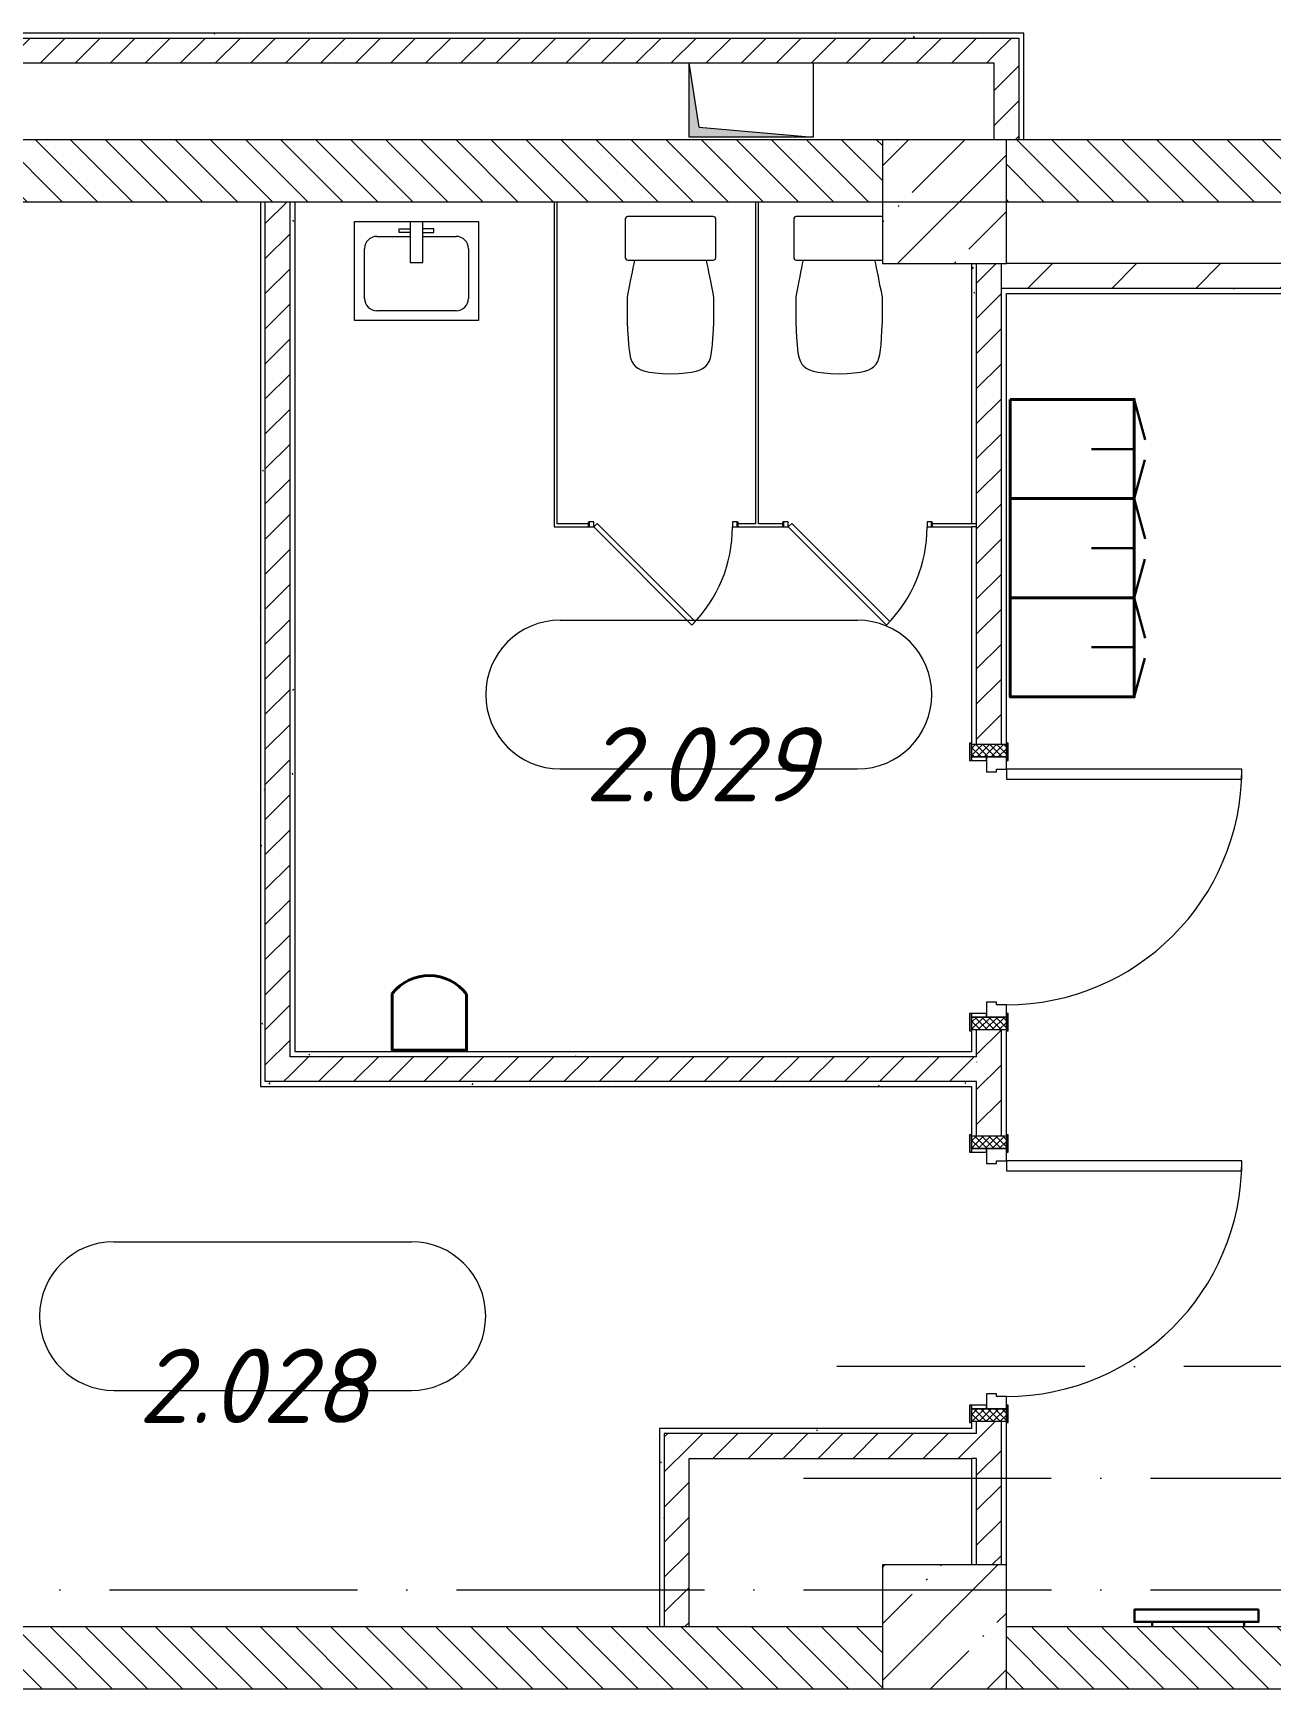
# Model space of a CAD drawing. Header units: millimetres. Extents: x -6467 to 105918, y -7090 to 92481.
# Drawn here: x 79473 to 84467, y 45931 to 52611 of the extents above; entities that cross this region are included whole.
import ezdxf

# ---------------------------------------------------------------- set-up
doc = ezdxf.new("R2010")
doc.units = ezdxf.units.MM
doc.linetypes.add('50_200_ШТРИХ_1Т_ш5_п1_п1_', pattern=[1400, 1000, -200, 0, -200])
for name, color, linetype, lineweight, true_color in [('A-AREA-IDEN-1', 7, 'Continuous', 9, 0xaaaaaa), ('A-DOOR-1', 7, 'Continuous', 5, 0xaaaaaa), ('A-DOOR-FRAM-1', 7, 'Continuous', 9, 0xaaaaaa), ('A-DOOR-OPNG-1', 7, 'Continuous', 30, 0xaaaaaa), ('A-GENM-1', 7, 'Continuous', 9, 0xaaaaaa), ('A-WALL-2', 7, 'Continuous', 5, 0xaaaaaa), ('A-WALL-FNSH-2', 7, 'Continuous', 5, 0xaaaaaa), ('I-WALL-1', 7, 'Continuous', 5, 0x787878), ('M-EQPM-1', 7, 'Continuous', 9, 0xaaaaaa), ('M-EQPM-2', 7, 'Continuous', 9, 0xe2e2e2), ('P-SANR-FIXT-1', 7, 'Continuous', 9, 0xaaaaaa), ('мебель 2 этаж-1', 7, 'Continuous', 40, 0xaaaaaa), ('Оси-3', 7, '50_200_ШТРИХ_1Т_ш5_п1_п1_', 9, 0xaaaaaa), ('ТХ_функционал-2', 7, 'Continuous', 40, 0xaaaaaa), ('ТХ_функционал-9', 7, 'Continuous', 30, 0xaaaaaa)]:
    doc.layers.add(name, color=color, linetype=linetype, lineweight=lineweight, true_color=true_color)
for name, color, linetype, lineweight in [('A-DOOR', 7, 'Continuous', 9), ('A-DOOR-2', 7, 'Continuous', 5), ('A-DOOR-FRAM', 7, 'Continuous', 9), ('A-DOOR-FRAM-2', 7, 'Continuous', 5), ('A-WALL', 7, 'Continuous', 5), ('A-WALL-FNSH-1', 7, 'Continuous', 5), ('I-WALL', 7, 'Continuous', 5), ('S-COLS', 7, 'Continuous', 9), ('S-COLS-1', 7, 'Continuous', 5)]:
    doc.layers.add(name, color=color, linetype=linetype, lineweight=lineweight)
doc.styles.add('ISOCPEUR_I', font='isocpeui.ttf', dxfattribs={"height": 300})
pattern_1 = [(135, (0, 0), (-70.71068, -70.71068), [])]
pattern_2 = [(0, (0, 0), (406.4, 101.6), [6.706, -298.094, 6.706, -298.094, -1625.6]), (0, (0, 0), (406.4, 101.6), [-609.6, 6.706, -602.894, 6.706, -298.094, -711.2]), (0, (0, 0), (406.4, 101.6), [-1524, 6.706, -196.494, 6.706, -501.294]), (120, (152.4, 50.8), (-291.18818, 301.15272), [6.706, -298.094, 6.706, -298.094, -1625.6]), (120, (152.4, 50.8), (-291.18818, 301.15272), [-609.6, 6.706, -602.894, 6.706, -298.094, -711.2]), (120, (152.4, 50.8), (-291.18818, 301.15272), [-1524, 6.706, -196.494, 6.706, -501.294]), (240, (203.2, 254), (-115.21182, -402.75272), [6.706, -298.094, 6.706, -298.094, -1625.6]), (240, (203.2, 254), (-115.21182, -402.75272), [-609.6, 6.706, -602.894, 6.706, -298.094, -711.2]), (240, (203.2, 254), (-115.21182, -402.75272), [-1524, 6.706, -196.494, 6.706, -501.294])]
pattern_3 = [(45, (0, 0), (-70.71068, 70.71068), [])]

# ---------------------------------------------------------------- blocks, each defined once
blk = doc.blocks.new('BSC_Колонна _Прямоугольная - 500х500-V41-АИ_План этажа Радиаторы_2')
at = {"layer": 'S-COLS-1'}
h = blk.add_hatch(dxfattribs=at)
h.set_pattern_fill('FP_69', color=256, style=0, pattern_type=2)
h.set_pattern_definition([(45, (-83150, -51931.04), (-228.0985, 228.0985), []), (45, (-82921.9, -51931.04), (-228.0985, 228.0985), [403.225, -80.645, 6.706, -73.939])])
h.paths.add_polyline_path([(-178.4, -250), (250, -250), (250, 250), (-250, 250), (-250, -250)])
for p, q in [((250, 250), (-250, 250)), ((-250, 250), (-250, -250)), ((250, -250), (250, 250)), ((-250, -250), (250, -250))]:
    blk.add_line(p, q, dxfattribs=at)
blk = doc.blocks.new('BSC_Колонна _Прямоугольная - 500х500-V96-АИ_План этажа Радиаторы_2')
at = {"layer": 'S-COLS-1'}
h = blk.add_hatch(dxfattribs=at)
h.set_pattern_fill('FP_132', color=256, style=0, pattern_type=2)
h.set_pattern_definition([(45, (-83150, -46181.04), (-228.0985, 228.0985), []), (45, (-82921.9, -46181.04), (-228.0985, 228.0985), [403.225, -80.645, 6.706, -73.939])])
h.paths.add_polyline_path([(-250, -250), (250, -250), (250, 250), (-250, 250)])
for p, q in [((250, 250), (-250, 250)), ((-250, 250), (-250, -250)), ((250, -250), (250, 250)), ((-250, -250), (250, -250))]:
    blk.add_line(p, q, dxfattribs=at)
blk = doc.blocks.new('110_Дверь_СКБ_1Ст_Внутренняя - СОШ_Д-04_Дв_1150_900_x2100h_туалет для мальчиков_ туалет для девочек-25467990-АИ_План этажа Радиаторы_2')
at = {"layer": 'A-DOOR-2'}
h = blk.add_hatch(dxfattribs=at)
h.set_pattern_fill('FP_141', color=256, style=0, pattern_type=2)
h.set_pattern_definition([(135, (1751.41, 134.685), (-14.14214, -14.14214), []), (225, (1751.41, 134.685), (14.14214, -14.14214), [])])
h.paths.add_polyline_path([(587.5, -70), (587.5, 70), (537.5, 70), (537.5, -70)])
at = {"layer": 'A-DOOR-FRAM-2'}
h = blk.add_hatch(dxfattribs=at)
h.set_pattern_fill('FP_142', color=256, style=0, pattern_type=2)
h.set_pattern_definition([(45, (-371.384, 134.685), (-14.1421, 14.1421), []), (135, (-371.384, 134.685), (-14.1421, -14.1421), [])])
h.paths.add_polyline_path([(-512.5, 70), (-562.5, 70), (-562.5, -70), (-512.5, -70)])
at = {"layer": 'A-DOOR'}
for p, q in [((-462.5, 1020), (-462.5, 70)), ((-422.5, 1020), (-462.5, 1020)), ((-422.5, 70), (-422.5, 1020)), ((-462.5, 70), (-422.5, 70))]:
    blk.add_line(p, q, dxfattribs=at)
at = {"layer": 'A-DOOR-2'}
blk.add_arc((-462.5, 70), 950, 360, 90, dxfattribs=at)
at = {"layer": 'A-DOOR-FRAM'}
for p, q in [((-497.5, 78), (-567.5, 78)), ((-567.5, 78), (-567.5, 70)), ((-567.5, 70), (-497.5, 70)), ((-512.5, 70), (-562.5, 70)), ((-562.5, 70), (-562.5, -70)), ((-462.5, 70), (-512.5, 70)), ((-512.5, 70), (-512.5, -10)), ((-512.5, -70), (-512.5, 70)), ((-497.5, 70), (-512.5, 70)), ((-512.5, 70), (-512.5, 69)), ((-512.5, 69), (-497.5, 69)), ((-497.5, 70), (-497.5, 78)), ((-497.5, 69), (-497.5, 70)), ((-462.5, 30), (-462.5, 70)), ((487.5, 70), (487.5, 30)), ((537.5, 70), (487.5, 70)), ((592.5, 78), (522.5, 78)), ((522.5, 78), (522.5, 70)), ((537.5, 70), (522.5, 70)), ((522.5, 70), (522.5, 69)), ((522.5, 70), (592.5, 70)), ((522.5, 69), (537.5, 69)), ((537.5, -10), (537.5, 70)), ((587.5, 70), (537.5, 70)), ((537.5, 70), (537.5, -70)), ((537.5, 69), (537.5, 70)), ((587.5, -70), (587.5, 70)), ((592.5, 70), (592.5, 78)), ((-452.5, 30), (-462.5, 30)), ((-452.5, -10), (-452.5, 30)), ((487.5, 30), (477.5, 30)), ((477.5, 30), (477.5, -10)), ((-512.5, -10), (-452.5, -10)), ((-497.5, -10), (-512.5, -10)), ((-512.5, -10), (-512.5, -70)), ((-497.5, -70), (-497.5, -10)), ((477.5, -10), (537.5, -10)), ((537.5, -10), (522.5, -10)), ((522.5, -10), (522.5, -70)), ((537.5, -70), (537.5, -10)), ((-497.5, -70), (-567.5, -70)), ((-567.5, -70), (-567.5, -78)), ((-567.5, -78), (-497.5, -78)), ((-562.5, -70), (-512.5, -70)), ((-512.5, -70), (-497.5, -70)), ((-497.5, -78), (-497.5, -70)), ((522.5, -70), (537.5, -70)), ((592.5, -70), (522.5, -70)), ((522.5, -70), (522.5, -78)), ((522.5, -78), (592.5, -78)), ((537.5, -70), (587.5, -70)), ((592.5, -78), (592.5, -70))]:
    blk.add_line(p, q, dxfattribs=at)
blk = doc.blocks.new('SND_Унитаз_Santek_HEO - Santek HEO_ 365х635х785_ выпуск-прямой_ PN4_5_ Х-резьба НР DN15_ К-гл_кон_ П DN100-V346-АИ_План этажа Радиаторы_2')
at = {"layer": 'P-SANR-FIXT-1'}
for p, q in [((-182.5, -10), (-182.5, -165.8)), ((172.5, 0), (-172.5, 0)), ((-172.5, -175.8), (172.5, -175.8)), ((-175, -325.6), (-175, -423.4)), ((175, -423.4), (175, -325.6))]:
    blk.add_line(p, q, dxfattribs=at)
for centre, start, end in [((172.5, -10), 75.51111, 90), ((-172.5, -10), 90, 180), ((-172.5, -10), 105, 180), ((172.5, -10), 75.51111, 90), ((-172.5, -165.8), 180, 270), ((-172.5, -165.8), 180, 210), ((-172.5, -165.8), 240, 255), ((172.5, -165.8), 270, 284.48889), ((172.5, -165.8), 270, 284.48889)]:
    blk.add_arc(centre, 10, start, end, dxfattribs=at)
for points in [[(-145, -174.9), (-153.6, -214.5), (-163, -263.9), (-175, -325.6)], [(175, -325.6), (163, -263.9), (153.6, -214.5), (145, -174.9)]]:
    blk.add_open_spline(points, degree=3, dxfattribs=at)
for points, knots in [([(-175, -423.4), (-169.2, -526.5), (-168.1, -609.5), (-96, -631.3), (0, -634.5)], [0, 0, 0, 0, 0.2757876, 0.5440111, 0.5440111, 0.5440111, 0.5440111]), ([(0, -634.5), (96, -631.3), (168.1, -609.5), (169.2, -526.5), (175, -423.4)], [0, 0, 0, 0, 0.2682234, 0.5440111, 0.5440111, 0.5440111, 0.5440111])]:
    blk.add_open_spline(points, degree=3, knots=knots, dxfattribs=at)
blk = doc.blocks.new('SND_Унитаз_Santek_HEO - Santek HEO_ 365х635х785_ выпуск-прямой_ PN4_5_ Х-резьба НР DN15_ К-гл_кон_ П DN100-V347-АИ_План этажа Радиаторы_2')
at = {"layer": 'P-SANR-FIXT-1'}
for p, q in [((-182.5, -10), (-182.5, -165.8)), ((172.5, 0), (-172.5, 0)), ((182.5, -165.8), (182.5, -10)), ((-172.5, -175.8), (172.5, -175.8)), ((-175, -325.6), (-175, -423.4)), ((175, -423.4), (175, -325.6))]:
    blk.add_line(p, q, dxfattribs=at)
for centre, start, end in [((-172.5, -10), 90, 180), ((-172.5, -10), 105, 180), ((172.5, -10), 360, 90), ((172.5, -10), 45, 90), ((172.5, -10), 360, 30), ((-172.5, -165.8), 180, 270), ((-172.5, -165.8), 180, 210), ((-172.5, -165.8), 240, 255), ((172.5, -165.8), 270, 360), ((172.5, -165.8), 270, 315), ((172.5, -165.8), 330, 360)]:
    blk.add_arc(centre, 10, start, end, dxfattribs=at)
for points in [[(-145, -174.9), (-153.6, -214.5), (-163, -263.9), (-175, -325.6)], [(175, -325.6), (163, -263.9), (153.6, -214.5), (145, -174.9)]]:
    blk.add_open_spline(points, degree=3, dxfattribs=at)
for points, knots in [([(-175, -423.4), (-169.2, -526.5), (-168.1, -609.5), (-96, -631.3), (0, -634.5)], [0, 0, 0, 0, 0.2757876, 0.5440111, 0.5440111, 0.5440111, 0.5440111]), ([(0, -634.5), (96, -631.3), (168.1, -609.5), (169.2, -526.5), (175, -423.4)], [0, 0, 0, 0, 0.2682234, 0.5440111, 0.5440111, 0.5440111, 0.5440111])]:
    blk.add_open_spline(points, degree=3, knots=knots, dxfattribs=at)
blk = doc.blocks.new('SND_2D_Раковина1 - 400х300-17910372-АИ_План этажа Радиаторы_2')
at = {"layer": 'P-SANR-FIXT-1'}
for p, q in [((-250, -220), (-250, 180)), ((-250, 180), (250, 180)), ((-70, 150), (-25, 150)), ((-70, 135), (-70, 150)), ((-25, 135), (-70, 135)), ((-25, 180), (-25, 15)), ((25, 15), (25, 180)), ((70, 150), (25, 150)), ((25, 135), (70, 135)), ((70, 135), (70, 150)), ((250, 180), (250, -220)), ((-210, -130), (-210, 70)), ((-160, 120), (-25, 120)), ((25, 120), (160, 120)), ((210, 70), (210, -130)), ((-25, 15), (25, 15)), ((160, -180), (-160, -180)), ((250, -220), (-250, -220))]:
    blk.add_line(p, q, dxfattribs=at)
for centre, start, end in [((-160, 70), 90, 180), ((160, 70), 0, 90), ((-160, -130), 180, 270), ((160, -130), 270, 0)]:
    blk.add_arc(centre, 50, start, end, dxfattribs=at)
blk = doc.blocks.new('DOR_ДУ_распашная__1Ст_Прямоугольная2 - Вн_Д-9_ДДГ 600х1850h_С_у-29181152-АИ_План этажа Радиаторы_2')
at = {"layer": 'A-DOOR-1'}
for p, q in [((-116, 402), (-130.1, 387.8)), ((280, 6), (-116, 402)), ((-130.1, 387.8), (265.9, -8.1)), ((265.9, -8.1), (280, 6))]:
    blk.add_line(p, q, dxfattribs=at)
blk.add_arc((280, 6), 560, 135, 180, dxfattribs=at)
at = {"layer": 'A-DOOR-FRAM-1'}
for p, q in [((-280, 6), (-300, 6)), ((-280, -14), (-280, 6)), ((280, 6), (280, -14)), ((300, 6), (280, 6)), ((-300, -14), (-280, -14)), ((280, -14), (300, -14))]:
    blk.add_line(p, q, dxfattribs=at)
at = {"layer": 'A-DOOR-OPNG-1'}
for p, q in [((-300, 6), (-300, -14)), ((300, -14), (300, 6))]:
    blk.add_line(p, q, dxfattribs=at)
blk = doc.blocks.new('Канал вертикальный прямоугольный - Шахта - значок проема-24087344-АИ_План этажа Радиаторы_2')
at = {"layer": 'M-EQPM-2'}
blk.add_hatch(color=256, dxfattribs=at).paths.add_polyline_path([(-150, -250), (-110, 210), (150, 250), (-150, 250), (-150, 244.5)])
at = {"layer": 'M-EQPM-1'}
for p, q in [((-150, -250), (-150, 250)), ((-150, 250), (150, 250)), ((-110, 210), (-150, -250)), ((-110, 210), (150, 250)), ((150, 250), (150, -250)), ((150, -250), (-150, -250))]:
    blk.add_line(p, q, dxfattribs=at)
blk = doc.blocks.new('АР_Перемычка1 - АР_Перемычка-25468524-АИ_План этажа Радиаторы_2')
at = {"layer": 'A-GENM-1'}
blk.add_line((-300, -50), (-299, -50), dxfattribs=at)
blk = doc.blocks.new('мебель 2 этаж-28800768-АИ_План этажа Радиаторы_2')
at = {"layer": 'ТХ_функционал-2', "flags": 128}
for points in [[(85679.3, 52848.4), (86179.3, 52848.4), (86179.3, 52448.4), (85679.3, 52448.4)], [(85679.3, 52448.4), (86179.3, 52448.4), (86179.3, 52048.4), (85679.3, 52048.4)], [(85679.3, 52048.4), (86179.3, 52048.4), (86179.3, 51648.4), (85679.3, 51648.4)]]:
    blk.add_lwpolyline(points, close=True, dxfattribs=at)
blk.add_lwpolyline([(83485.4, 50448.8), (83485.4, 50222.5), (83185.4, 50222.5), (83185.4, 50451.7)], dxfattribs=at)
at = {"layer": 'ТХ_функционал-2'}
blk.add_arc((83334.3, 50334.3), 189.6, 37.15172, 141.75467, dxfattribs=at)
at = {"layer": 'ТХ_функционал-9'}
for p, q in [((86179.3, 52848.4), (86223.3, 52685.4)), ((86179.3, 52648.4), (86007.3, 52648.4)), ((86179.3, 52248.4), (86007.3, 52248.4)), ((86179.3, 51848.4), (86007.3, 51848.4)), ((86179.3, 51648.4), (86222.7, 51804.6)), ((86251.5, 47916.1), (86251.5, 47896.3)), ((86623.5, 47916.1), (86623.5, 47896.3))]:
    blk.add_line(p, q, dxfattribs=at)
at = {"layer": 'ТХ_функционал-9', "flags": 128}
for points in [[(86222.7, 52604.6), (86179.3, 52448.4), (86223.3, 52285.4)], [(86222.7, 52204.6), (86179.3, 52048.4), (86223.3, 51885.4)]]:
    blk.add_lwpolyline(points, dxfattribs=at)
blk.add_lwpolyline([(86681.5, 47966.1), (86180.5, 47966.1), (86180.5, 47916.1), (86681.5, 47916.1)], close=True, dxfattribs=at)
blk = doc.blocks.new('AAR_СКБ_Марка_помещения_1_5 ммп - Номер-27962133-АИ_План этажа Радиаторы_2')
at = {"layer": 'A-AREA-IDEN-1'}
for p, q in [((-2.987, 3), (3.013, 3)), ((-2.987, 0), (3.013, 0))]:
    blk.add_line(p, q, dxfattribs=at)
for centre, start, end in [((-2.987, 1.5), 90, 270), ((3.013, 1.5), 270, 90)]:
    blk.add_arc(centre, 1.5, start, end, dxfattribs=at)

msp = doc.modelspace()

# ---------------------------------------------------------------- hatches: boundary and pattern name
at = {"layer": 'I-WALL'}
h = msp.add_hatch(dxfattribs=at)
h.set_pattern_fill('FP_4', color=256, style=0, pattern_type=2)
h.set_pattern_definition(pattern_3)
h.paths.add_polyline_path([(83350, 52491), (83350, 52591), (77520, 52591), (77520, 52491), (82556.3, 52491)])
h = msp.add_hatch(dxfattribs=at)
h.set_pattern_fill('FP_4', color=256, style=0, pattern_type=2)
h.set_pattern_definition(pattern_3)
h.paths.add_polyline_path([(83450, 52181), (83450, 52591), (83350, 52591), (83350, 52181), (83400, 52181)])
h = msp.add_hatch(dxfattribs=at)
h.set_pattern_fill('FP_2', color=256, style=0, pattern_type=2)
h.set_pattern_definition(pattern_1)
h.paths.add_polyline_path([(81588, 51931), (81720, 51931), (81720, 52181), (78000, 52181), (78000, 51931), (81576, 51931)])
h = msp.add_hatch(dxfattribs=at)
h.set_pattern_fill('FP_2', color=256, style=0, pattern_type=2)
h.set_pattern_definition(pattern_1)
h.paths.add_polyline_path([(88750, 51931), (88750, 52181), (83400, 52181), (83400, 51931), (87539.3, 51931)])
h.paths.add_polyline_path([(82556.3, 51931), (82900, 51931), (82900, 52181), (81720, 52181), (81720, 51931), (82400, 51931)])
h = msp.add_hatch(dxfattribs=at)
h.set_pattern_fill('FP_4', color=256, style=0, pattern_type=2)
h.set_pattern_definition(pattern_3)
h.paths.add_polyline_path([(80510, 48381), (80510, 51931), (80410, 51931), (80410, 48381)])
h = msp.add_hatch(dxfattribs=at)
h.set_pattern_fill('FP_4', color=256, style=0, pattern_type=2)
h.set_pattern_definition(pattern_3)
h.paths.add_polyline_path([(83280, 46431), (83380, 46431), (83380, 47011), (83280, 47011), (83280, 46861)])
h.paths.add_polyline_path([(83380, 48161), (83380, 48591), (83280, 48591), (83280, 48161)])
h.paths.add_polyline_path([(83280, 49741), (83380, 49741), (83380, 51681), (83280, 51681), (83280, 50371)])
h = msp.add_hatch(dxfattribs=at)
h.set_pattern_fill('FP_5', color=256, style=0, pattern_type=2)
h.set_pattern_definition([(45, (0, 0), (-169.7056, 169.7056), [])])
h.paths.add_polyline_path([(89000, 51581), (89000, 51681), (83380, 51681), (83380, 51581), (88750, 51581)])
h = msp.add_hatch(dxfattribs=at)
h.set_pattern_fill('FP_4', color=256, style=0, pattern_type=2)
h.set_pattern_definition(pattern_3)
h.paths.add_polyline_path([(83280, 48381), (83280, 48481), (80510, 48481), (80510, 48381), (83260, 48381)])
h = msp.add_hatch(dxfattribs=at)
h.set_pattern_fill('FP_4', color=256, style=0, pattern_type=2)
h.set_pattern_definition(pattern_3)
h.paths.add_polyline_path([(82120, 46181), (82120, 46961), (82020, 46961), (82020, 46181)])
h = msp.add_hatch(dxfattribs=at)
h.set_pattern_fill('FP_4', color=256, style=0, pattern_type=2)
h.set_pattern_definition(pattern_3)
h.paths.add_polyline_path([(82120, 46861), (83280, 46861), (83280, 46961), (82120, 46961)])
h = msp.add_hatch(dxfattribs=at)
h.set_pattern_fill('FP_2', color=256, style=0, pattern_type=2)
h.set_pattern_definition(pattern_1)
h.paths.add_polyline_path([(88750, 45931), (88750, 46181), (86800, 46181), (86800, 45931), (86805, 45931)])
h.paths.add_polyline_path([(85645, 45931), (85650, 45931), (85650, 46181), (83400, 46178.8), (83400, 45931)])
h.paths.add_polyline_path([(82900, 45931), (82900, 46181), (78000, 46181), (78000, 45931), (82556.3, 45931)])
at = {"layer": 'I-WALL-1'}
h = msp.add_hatch(dxfattribs=at)
h.set_pattern_fill('FP_3', color=256, style=0, pattern_type=2)
h.set_pattern_definition(pattern_2)
h.paths.add_polyline_path([(82556.3, 52591), (83450, 52591), (83450, 52611), (77500, 52611), (77500, 52591), (81725.8, 52591)])
h = msp.add_hatch(dxfattribs=at)
h.set_pattern_fill('FP_3', color=256, style=0, pattern_type=2)
h.set_pattern_definition(pattern_2)
h.paths.add_polyline_path([(83470, 52181), (83470, 52611), (83450, 52611), (83450, 52181)])
h = msp.add_hatch(dxfattribs=at)
h.set_pattern_fill('FP_3', color=256, style=0, pattern_type=2)
h.set_pattern_definition(pattern_2)
h.paths.add_polyline_path([(80410, 48361), (80410, 51931), (80390, 51931), (80390, 48361)])
h = msp.add_hatch(dxfattribs=at)
h.set_pattern_fill('FP_3', color=256, style=0, pattern_type=2)
h.set_pattern_definition(pattern_2)
h.paths.add_polyline_path([(80510, 48481), (80530, 48481), (80530, 51931), (80510, 51931), (80510, 50371)])
h = msp.add_hatch(dxfattribs=at)
h.set_pattern_fill('FP_3', color=256, style=0, pattern_type=2)
h.set_pattern_definition(pattern_2)
h.paths.add_polyline_path([(83280, 46431), (83280, 46861), (83260, 46861), (83260, 46431), (83272.6, 46431)])
h.paths.add_polyline_path([(83260, 46961), (83280, 46961), (83280, 47011), (83260, 47011), (83260, 46981)])
h.paths.add_polyline_path([(83260, 48161), (83280, 48161), (83280, 48381), (83260, 48381), (83260, 48166)])
h.paths.add_polyline_path([(83260, 48481), (83280, 48481), (83280, 48591), (83260, 48591), (83260, 48501)])
h.paths.add_polyline_path([(83260, 49741), (83280, 49741), (83280, 50619), (83260, 50619), (83260, 49746)])
h.paths.add_polyline_path([(83260, 50631), (83280, 50631), (83280, 51681), (83260, 51681), (83260, 51074.9)])
h = msp.add_hatch(dxfattribs=at)
h.set_pattern_fill('FP_3', color=256, style=0, pattern_type=2)
h.set_pattern_definition(pattern_2)
h.paths.add_polyline_path([(83394, 46431), (83400, 46431), (83400, 47011), (83380, 47011), (83380, 46431)])
h.paths.add_polyline_path([(83400, 48161), (83400, 48591), (83380, 48591), (83380, 48161)])
h.paths.add_polyline_path([(83380, 49741), (83400, 49741), (83400, 51581), (83380, 51581), (83380, 50371)])
h = msp.add_hatch(dxfattribs=at)
h.set_pattern_fill('FP_3', color=256, style=0, pattern_type=2)
h.set_pattern_definition(pattern_2)
h.paths.add_polyline_path([(89000, 51561), (89000, 51581), (83400, 51581), (83400, 51561), (87539.3, 51561)])
h = msp.add_hatch(dxfattribs=at)
h.set_pattern_fill('FP_3', color=256, style=0, pattern_type=2)
h.set_pattern_definition(pattern_2)
h.paths.add_polyline_path([(83260, 48481), (83260, 48501), (80530, 48501), (80530, 48481), (82556.3, 48481)])
h = msp.add_hatch(dxfattribs=at)
h.set_pattern_fill('FP_3', color=256, style=0, pattern_type=2)
h.set_pattern_definition(pattern_2)
h.paths.add_polyline_path([(83260, 48361), (83260, 48381), (80410, 48381), (80410, 48361), (82556.3, 48361)])
h = msp.add_hatch(dxfattribs=at)
h.set_pattern_fill('FP_3', color=256, style=0, pattern_type=2)
h.set_pattern_definition(pattern_2)
h.paths.add_polyline_path([(82020, 46181), (82020, 46981), (82000, 46981), (82000, 46181)])
h = msp.add_hatch(dxfattribs=at)
h.set_pattern_fill('FP_3', color=256, style=0, pattern_type=2)
h.set_pattern_definition(pattern_2)
h.paths.add_polyline_path([(83260, 46961), (83260, 46981), (82020, 46981), (82020, 46961), (82556.3, 46961)])

# ---------------------------------------------------------------- linework, layer by layer
at = {"layer": 'A-WALL'}
for p, q in [((77520, 52591), (83450, 52591)), ((83450, 52591), (83450, 52181)), ((82900, 52181), (78000, 52181)), ((88750, 52181), (83400, 52181)), ((78000, 51931), (82900, 51931)), ((80410, 48381), (80410, 51931)), ((80510, 48481), (80510, 51931)), ((83400, 51931), (88750, 51931)), ((83280, 49741), (83280, 51681)), ((83380, 49741), (83380, 51681)), ((89000, 51581), (83380, 51581)), ((83280, 48481), (83280, 48591)), ((83380, 48161), (83380, 48591)), ((83280, 48481), (80510, 48481)), ((83280, 48381), (80410, 48381)), ((83280, 48161), (83280, 48381)), ((82020, 46961), (82020, 46181)), ((83280, 46961), (82020, 46961)), ((83280, 46961), (83280, 47011)), ((83380, 46431), (83380, 47011)), ((83280, 46861), (83260, 46861)), ((83280, 46431), (83280, 46861)), ((82900, 46181), (78000, 46181)), ((85645, 46181), (83400, 46181)), ((78000, 45931), (82900, 45931)), ((83400, 45931), (85645, 45931))]:
    msp.add_line(p, q, dxfattribs=at)
at = {"layer": 'A-WALL-2'}
for p, q in [((83280, 50631), (83260, 50631)), ((83280, 50619), (83260, 50619))]:
    msp.add_line(p, q, dxfattribs=at)
at = {"layer": 'A-WALL-FNSH-1'}
for p, q in [((83470, 52611), (77500, 52611)), ((83470, 52181), (83470, 52611)), ((77620, 52491), (83350, 52491)), ((83350, 52491), (83350, 52181)), ((80390, 51931), (80390, 48361)), ((80530, 48501), (80530, 51931)), ((83260, 51681), (83260, 50631)), ((88750, 51681), (83400, 51681)), ((83400, 49746), (83400, 51561)), ((83400, 51561), (89000, 51561)), ((83260, 50619), (83260, 49746)), ((83260, 48586), (83260, 48501)), ((83400, 48166), (83400, 48586)), ((83260, 48501), (80530, 48501)), ((80390, 48361), (83260, 48361)), ((83260, 48361), (83260, 48166)), ((82000, 46981), (82000, 46181)), ((83260, 46981), (82000, 46981)), ((83260, 47006), (83260, 46981)), ((83400, 46431), (83400, 47006)), ((82120, 46181), (82120, 46861)), ((82120, 46861), (83260, 46861)), ((83260, 46861), (83260, 46431))]:
    msp.add_line(p, q, dxfattribs=at)
at = {"layer": 'A-WALL-FNSH-2'}
for p, q in [((81576, 51931), (81576, 50619)), ((81588, 50631), (81588, 51931)), ((82388, 51931), (82388, 50631)), ((82400, 50631), (82400, 51931)), ((81576, 50619), (81715, 50619)), ((81715, 50631), (81588, 50631)), ((82388, 50631), (82315, 50631)), ((82315, 50619), (82500, 50619)), ((82500, 50631), (82400, 50631)), ((83260, 50631), (83100, 50631)), ((83100, 50619), (83260, 50619))]:
    msp.add_line(p, q, dxfattribs=at)
at = {"layer": 'Оси-3'}
for p, q in [((68580.7, 51931), (104718, 51931)), ((104718, 47231), (82581.2, 47231)), ((82581.2, 46781), (104718, 46781)), ((68580.7, 46331), (90318.8, 46331))]:
    msp.add_line(p, q, dxfattribs=at)

# ---------------------------------------------------------------- block references
at = {"layer": 'A-AREA-IDEN-1', "xscale": 199.9999999999999, "yscale": 199.9999999999999, "zscale": 199.9999999999999}
for p in [(82196.7, 49642.6), (80396.7, 47135.2)]:
    msp.add_blockref('AAR_СКБ_Марка_помещения_1_5 ммп - Номер-27962133-АИ_План этажа Радиаторы_2', p, dxfattribs=at)
at = {"layer": 'A-DOOR-1', "rotation": 180}
for p in [(82015, 50625), (82800, 50625)]:
    msp.add_blockref('DOR_ДУ_распашная__1Ст_Прямоугольная2 - Вн_Д-9_ДДГ 600х1850h_С_у-29181152-АИ_План этажа Радиаторы_2', p, dxfattribs=at)
at = {"layer": 'A-DOOR-2', "rotation": 270}
for p in [(83330, 49178.5), (83330, 47598.5)]:
    msp.add_blockref('110_Дверь_СКБ_1Ст_Внутренняя - СОШ_Д-04_Дв_1150_900_x2100h_туалет для мальчиков_ туалет для девочек-25467990-АИ_План этажа Радиаторы_2', p, dxfattribs=at)
at = {"layer": 'A-GENM-1', "rotation": 270}
for p in [(83330, 49741), (83330, 48161)]:
    msp.add_blockref('АР_Перемычка1 - АР_Перемычка-25468524-АИ_План этажа Радиаторы_2', p, dxfattribs=at)
at = {"layer": 'M-EQPM-1', "rotation": 89.99999999999868}
msp.add_blockref('Канал вертикальный прямоугольный - Шахта - значок проема-24087344-АИ_План этажа Радиаторы_2', (82370.3, 52341), dxfattribs=at)
at = {"layer": 'P-SANR-FIXT-1'}
for name, p in [('SND_2D_Раковина1 - 400х300-17910372-АИ_План этажа Радиаторы_2', (81020, 51671)), ('SND_Унитаз_Santek_HEO - Santek HEO_ 365х635х785_ выпуск-прямой_ PN4_5_ Х-резьба НР DN15_ К-гл_кон_ П DN100-V347-АИ_План этажа Радиаторы_2', (82045, 51871)), ('SND_Унитаз_Santek_HEO - Santek HEO_ 365х635х785_ выпуск-прямой_ PN4_5_ Х-резьба НР DN15_ К-гл_кон_ П DN100-V346-АИ_План этажа Радиаторы_2', (82725, 51871))]:
    msp.add_blockref(name, p, dxfattribs=at)
at = {"layer": 'S-COLS'}
for name, p in [('BSC_Колонна _Прямоугольная - 500х500-V41-АИ_План этажа Радиаторы_2', (83150, 51931)), ('BSC_Колонна _Прямоугольная - 500х500-V96-АИ_План этажа Радиаторы_2', (83150, 46181))]:
    msp.add_blockref(name, p, dxfattribs=at)
at = {"layer": 'мебель 2 этаж-1'}
msp.add_blockref('мебель 2 этаж-28800768-АИ_План этажа Радиаторы_2', (-2263.5, -1715.2), dxfattribs=at)

# ---------------------------------------------------------------- texts
at = {"layer": 'A-AREA-IDEN-1', "char_height": 300, "width": 952, "attachment_point": 8, "line_spacing_factor": 1.139951, "style": 'ISOCPEUR_I'}
for s, insert in [('\\pt2540.001,5079.999,7620,10160.001,12699.999,15240,17780.001,20319.999,22860,25400.001,27939.999,30480,33020.001,35559.999,38100,40640.001,43179.999,45720,48260.001,50799.999,53340,55880.001,58419.999,60960,63500.001,66039.999,68580,71120.001,73659.999,76200,78740.001,81279.999;2.029', (82161.9, 49511.1)), ('\\pt2540.001,5079.999,7620,10160.001,12699.999,15240,17780.001,20319.999,22860,25400.001,27939.999,30480,33020.001,35559.999,38100,40640.001,43179.999,45720,48260.001,50799.999,53340,55880.001,58419.999,60960,63500.001,66039.999,68580,71120.001,73659.999,76200,78740.001,81279.999;2.028', (80361.9, 47003.7))]:
    msp.add_mtext(s, dxfattribs=dict(at, insert=insert))

doc.saveas('drawing.dxf')
